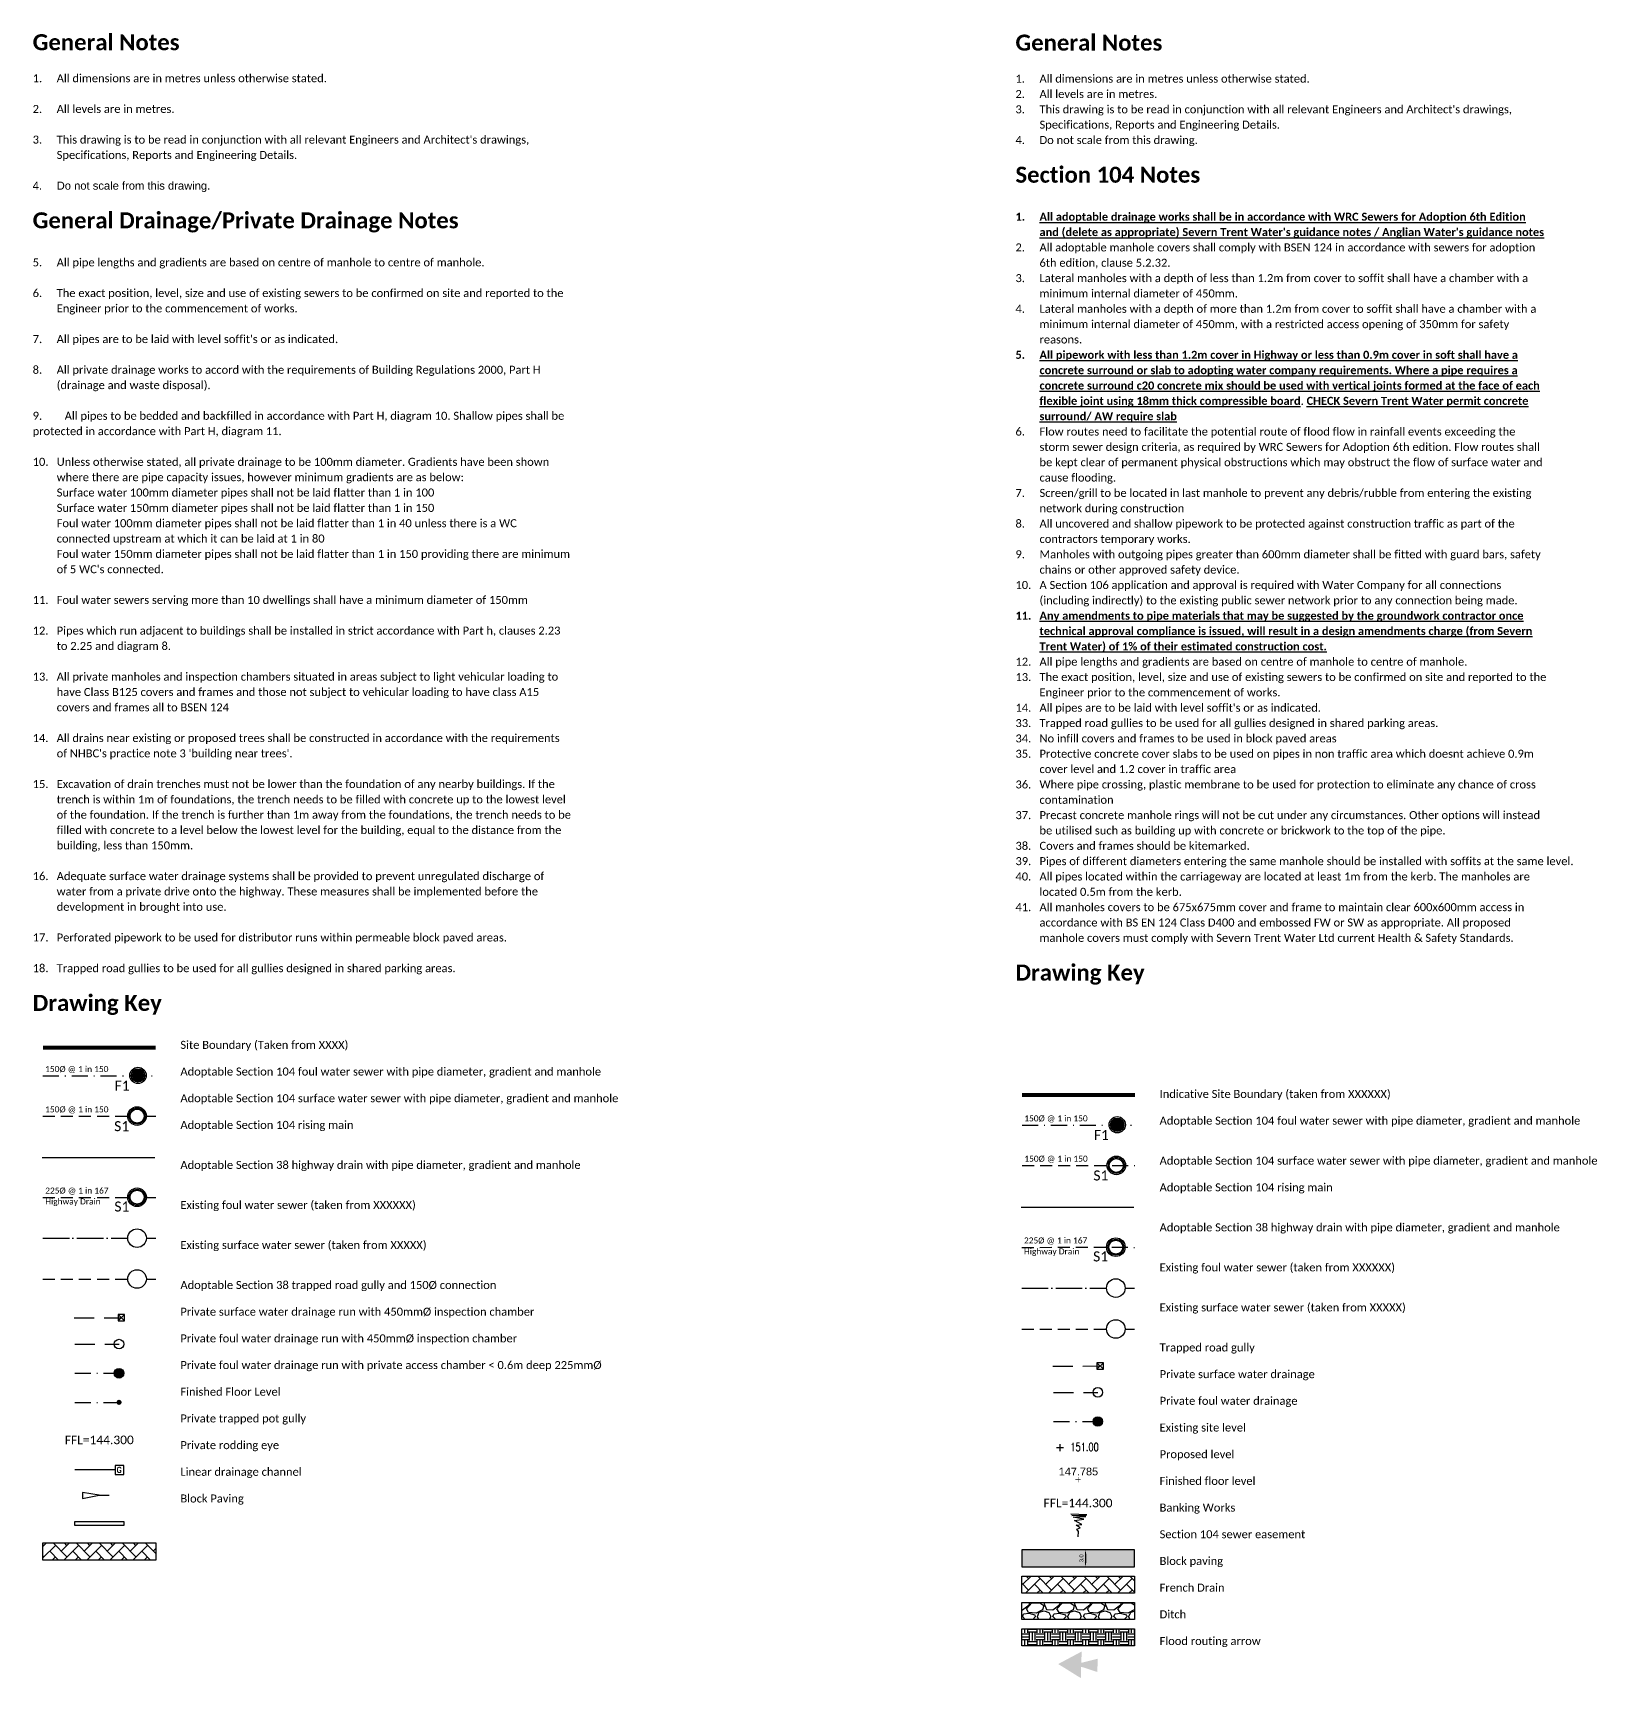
# Model space of a CAD drawing. Header units: metres. Extents: x -807807 to -806317, y 2043493 to 2044821.
# Drawn here: x -806707.6 to -806316.9, y 2043998.7 to 2044409.8 of the extents above; entities that cross this region are included whole.
import ezdxf

# ---------------------------------------------------------------- set-up
doc = ezdxf.new("R2010")
doc.units = ezdxf.units.M
for name, pattern in [('DASHDOT', [28, 22, -3, 0, -3]), ('DASHED', [15, 10, -5]), ('FOUL200', [7.2, 4, -1.5, 0.2, -1.5]), ('STORM200', [4.5, 3, -1.5])]:
    doc.linetypes.add(name, pattern=pattern)
doc.layers.get('0').update_dxf_attribs({"linetype": 'CONTINUOUS'})
doc.layers.get('Defpoints').update_dxf_attribs({"linetype": 'CONTINUOUS'})
for name, color, linetype in [('0_JPP Notes', 2, 'CONTINUOUS'), ('0_JPP_Legend', 2, 'CONTINUOUS'), ('JPP_Text', 2, 'CONTINUOUS')]:
    doc.layers.add(name, color=color, linetype=linetype)
doc.styles.add('JPP', font='arial.ttf')
doc.styles.add('ROMANS', font='romans__.ttf', dxfattribs={"width": 0.75})
doc.styles.get("Standard").update_dxf_attribs({"font": 'calibri.ttf', "height": 2})
doc.styles.add('STANDARD (NON ANNOTATIVE)', font='calibri.ttf', dxfattribs={"height": 2})
doc.linetypes.add('RISING_MAINW', pattern='A,4,-0.3,["-",Standard,S=2,R=225,X=-0.8,Y=0.5],-0.4,0.1,-0.5', length=5.3)
doc.dimstyles.new('ARROW', dxfattribs={"dimscale": 0, "dimtxt": 2, "dimasz": 2, "dimexe": 2, "dimexo": 2, "dimgap": 2, "dimtad": 2, "dimdec": 0, "dimdsep": 46, "dimtxsty": 'Standard', "dimcen": 2, "dimadec": 0, "dimazin": 0, "dimtfac": 1, "dimtdec": 0, "dimtmove": 0, "dimatfit": 3, "dimfxl": 2, "dimlwd": -1, "dimarcsym": 0})

# ---------------------------------------------------------------- blocks, each defined once
blk = doc.blocks.new('*U59')
at = {"color": 30}
for p, q in [((0, 0), (-395, -194)), ((-2012, -278), (-1372, -1502)), ((-1326, -1376), (-2012, -278)), ((-1243, -1202), (-1854, -279)), ((-1854, -279), (-1326, -1376)), ((-1051, -950), (-1553, -328)), ((-1553, -328), (-1243, -1202)), ((-1077, -253), (-1051, -950)), ((-779, -619), (-1077, -253)), ((-765, -229), (-779, -619)), ((-524, -415), (-765, -229)), ((-395, -194), (-524, -415))]:
    blk.add_line(p, q, dxfattribs=at)
blk = doc.blocks.new('ProposedLevel')
at = {"linetype": 'ByBlock', "const_width": 0.1}
for points in [[(-0.7, 0), (0.7, 0)], [(0, -0.7), (0, 0.7)]]:
    blk.add_lwpolyline(points, dxfattribs=at)
at = {"linetype": 'ByBlock', "style": 'JPP'}
blk.add_attdef('LEVEL', (0, -2.5), '', height=2, dxfattribs=at)
blk = doc.blocks.new('*D60')
at = {"layer": '0_JPP_Legend', "color": 0, "lineweight": -2, "transparency": 16777216}
for p, q in [((-806444.6, 2044030.81), (-806444.69, 2044030.81)), ((-806444.64, 2044026.55), (-806444.69, 2044026.55))]:
    blk.add_line(p, q, dxfattribs=at)
at = {"layer": '0_JPP_Legend', "color": 1, "transparency": 16777216}
blk.add_line((-806444.69, 2044029.81), (-806444.69, 2044027.55), dxfattribs=at)
for points in [[(-806444.85, 2044029.81), (-806444.52, 2044029.81), (-806444.69, 2044030.81)], [(-806444.85, 2044027.55), (-806444.52, 2044027.55), (-806444.69, 2044026.55)]]:
    blk.add_solid(points, dxfattribs=at)
at = {"layer": 'Defpoints', "color": 0, "transparency": 16777216}
for p in [(-806444.6, 2044030.81), (-806444.69, 2044026.55), (-806444.64, 2044026.55)]:
    blk.add_point(p, dxfattribs=at)
at = {"layer": '0_JPP_Legend', "color": 0, "transparency": 16777216, "insert": (-806445.7, 2044028.68), "char_height": 2, "attachment_point": 5, "rotation": 90}
blk.add_mtext('{\\H0.5x;3.0}', dxfattribs=at)

msp = doc.modelspace()

# ---------------------------------------------------------------- hatches: boundary and pattern name
at = {"layer": '0_JPP_Legend'}
h = msp.add_hatch(color=30, dxfattribs=at)
h.dxf.hatch_style = 1
edge = h.paths.add_edge_path()
edge.add_arc((-806681.34, 2044149.33), 1.44, 0, 360)
h = msp.add_hatch(color=32, dxfattribs=at)
h.dxf.hatch_style = 1
edge = h.paths.add_edge_path()
edge.add_arc((-806436.76, 2044137), 1.44, 0, 360)
h = msp.add_hatch(color=10, dxfattribs=at)
edge = h.paths.add_edge_path()
edge.add_arc((-806686.07, 2044074.92), 1.2, 0, 360)
h = msp.add_hatch(color=8, dxfattribs=at)
edge = h.paths.add_edge_path()
edge.add_arc((-806441.6, 2044062.86), 1.2, 0, 360)
h = msp.add_hatch(dxfattribs=at)
h.set_pattern_fill('AR-HBONE', color=8, scale=0.02)
h.set_pattern_definition([(45, (-807683.3267, 2043645.3952), (3e-16, 2.873682), [6.096, -2.032]), (135, (-807681.8898, 2043646.832), (3e-16, 2.873682), [6.096, -2.032])])
h.paths.add_polyline_path([(-806705.08, 2044032.51), (-806705.08, 2044028.24), (-806676.92, 2044028.24), (-806676.92, 2044032.51)])
msp.add_hatch(color=50, dxfattribs=at).paths.add_polyline_path([(-806460.61, 2044026.55), (-806432.45, 2044026.55), (-806432.45, 2044030.81), (-806460.61, 2044030.81)])
h = msp.add_hatch(dxfattribs=at)
h.set_pattern_fill('AR-HBONE', color=8, scale=0.02)
h.set_pattern_definition([(45, (-807437.3779, 2043637.1142), (3e-16, 2.873682), [6.096, -2.032]), (135, (-807435.941, 2043638.551), (3e-16, 2.873682), [6.096, -2.032])])
h.paths.add_polyline_path([(-806460.61, 2044024.23), (-806460.61, 2044019.96), (-806432.45, 2044019.96), (-806432.45, 2044024.23)])
h = msp.add_hatch(dxfattribs=at)
h.set_pattern_fill('GRAVEL', color=8, scale=0.3)
h.set_pattern_definition([(228.012788, (-809657.60824, 2043145.3966), (-60.96, -68.58), [1.025164, -101.491451]), (184.969741, (-809658.29404, 2043144.63458), (91.439999964, 7.620000434), [1.759214, -174.162147]), (132.510447, (-809660.04664, 2043144.4822), (76.20000003, -83.81999997), [1.240445, -122.804168]), (267.273689, (-809663.01844, 2043142.57718), (7.620000016, 152.4), [1.602014, -158.599312]), (292.833654, (-809663.09464, 2043140.97698), (-38.100000003, 91.44), [1.570901, -155.519423]), (357.273689, (-809662.48504, 2043139.52918), (-152.4, 7.620000016), [1.602014, -158.599312]), (37.6942405, (-809660.88484, 2043139.45298), (-99.059999996, -76.200000006), [2.118581, -209.739346]), (72.255328, (-809659.20844, 2043140.74838), (53.340000014, 167.639999995), [2.000159, -198.01577]), (121.429566, (-809658.59884, 2043142.65338), (-60.96000001, 99.059999995), [1.607439, -159.136637]), (175.236358, (-809659.43704, 2043144.025), (83.82, -7.62000001), [1.83514, -89.921811]), (222.397438, (-809661.26584, 2043144.17738), (-91.439999997, -83.820000003), [2.373234, -234.950318]), (138.814075, (-809655.47464, 2043142.501), (-53.34, 45.72), [0.810014, -80.191697]), (171.469234, (-809656.08424, 2043143.03438), (99.060000003, -15.239999983), [1.541046, -152.563917]), (225, (-809657.608, 2043143.263), (-1e-15, -7.62), [1.077628, -9.69868]), (203.19859, (-809658.1416, 2043144.1774), (38.1, 15.24), [0.580324, -57.451867]), (291.80141, (-809658.675, 2043143.9488), (-7.62, 22.86), [0.820697, -40.214259]), (30.963757, (-809658.3702, 2043143.1868), (22.86, 15.24), [1.332959, -43.098894]), (161.56505, (-809657.2272, 2043143.8726), (15.24, -7.62), [0.963861, -23.132694]), (16.38954, (-809663.09464, 2043143.94878), (76.2, 22.86), [1.350264, -133.67648]), (70.346176, (-809661.79924, 2043144.3298), (-30.48, -83.82), [1.132797, -112.146647]), (293.19859, (-809657.2272, 2043145.3966), (-15.24, 38.1), [1.16064, -56.87155]), (343.61046, (-809656.77004, 2043144.32978), (-76.2, 22.859999995), [1.350264, -133.67648]), (339.443955, (-809663.0946, 2043139.2244), (-38.1, 15.24), [1.302106, -63.803203]), (294.77514, (-809661.87544, 2043138.7672), (-38.100000045, 83.81999998), [1.091016, -108.01078]), (66.80141, (-809657.151, 2043137.7766), (15.24, 38.1), [1.16064, -56.87155]), (17.354025, (-809656.69384, 2043138.84338), (-99.06, -30.480000006), [1.277348, -126.457128]), (69.443955, (-809660.8848, 2043137.7766), (-15.24, -38.1), [0.651053, -64.454256]), (101.30993, (-809657.6082, 2043137.7766), (-7.62, 30.48), [0.388544, -38.465985]), (165.963757, (-809657.6844, 2043138.1576), (22.86, -7.62), [1.570901, -29.847164]), (186.009006, (-809659.20844, 2043138.53858), (76.2, 7.620000004), [1.455801, -144.124095]), (303.69007, (-809658.3702, 2043142.501), (-7.62, 15.24), [1.098972, -26.375329]), (353.157227, (-809657.76064, 2043141.58658), (129.54, -15.239999993), [1.91867, -189.948027]), (60.945396, (-809655.85564, 2043141.358), (-30.48, -53.34), [0.784525, -77.668177]), (90, (-809655.475, 2043142.044), (-7.62, 7.62), [0.4572, -7.1628]), (120.256437, (-809659.36084, 2043138.7672), (30.48, -53.34), [1.058601, -104.801822]), (48.012787, (-809659.89424, 2043139.6816), (60.960000005, 68.58), [2.050329, -100.466287]), (0, (-809658.523, 2043141.2056), (7.62, 7.62), [1.9812, -5.6388]), (325.304846, (-809656.54144, 2043141.2056), (76.20000003, -53.33999996), [1.204829, -119.27795]), (254.054604, (-809655.5508, 2043140.5198), (-7.62, -30.48), [1.109487, -54.36495]), (207.645975, (-809655.85564, 2043139.45298), (-144.780000005, -76.19999999), [1.806435, -178.837393]), (175.426079, (-809657.45584, 2043138.61478), (-99.06, 7.62), [1.911088, -189.19754])])
h.paths.add_polyline_path([(-806460.61, 2044017.64), (-806432.45, 2044017.64), (-806432.45, 2044013.37), (-806460.61, 2044013.37)])
h = msp.add_hatch(dxfattribs=at)
h.set_pattern_fill('EARTH', color=8, scale=0.3)
h.set_pattern_definition([(0, (-809663.0946, 2043137.7766), (1.905, 1.905), [1.905, -1.905]), (0, (-809663.0946, 2043138.491), (1.905, 1.905), [1.905, -1.905]), (0, (-809663.0946, 2043139.2053), (1.905, 1.905), [1.905, -1.905]), (90, (-809662.8565, 2043139.4435), (-1.905, 1.905), [1.905, -1.905]), (90, (-809662.1421, 2043139.4435), (-1.905, 1.905), [1.905, -1.905]), (90, (-809661.4278, 2043139.4435), (-1.905, 1.905), [1.905, -1.905])])
h.paths.add_polyline_path([(-806460.61, 2044011.05), (-806432.45, 2044011.05), (-806432.45, 2044006.78), (-806460.61, 2044006.78)])
h = msp.add_hatch(color=130, dxfattribs=at)
h.dxf.hatch_style = 1
h.paths.add_polyline_path([(-806445.73, 2044002.56), (-806445.63, 2044005.39), (-806451.5, 2044002.26), (-806445.85, 2043998.74), (-806445.76, 2044001.58), (-806441.73, 2044000.27), (-806441.62, 2044003.59)])

# ---------------------------------------------------------------- linework, layer by layer
at = {"layer": '0_JPP_Legend', "color": 30, "linetype": 'DASHED', "ltscale": 0.5}
for p, q in [((-806697.31, 2044088.75), (-806685.48, 2044088.8)), ((-806452.85, 2044076.69), (-806441.02, 2044076.74))]:
    msp.add_line(p, q, dxfattribs=at)
at = {"layer": '0_JPP_Legend', "color": 30}
for p, q in [((-806686.29, 2044089.6), (-806684.68, 2044088)), ((-806686.28, 2044088), (-806684.69, 2044089.6)), ((-806441.82, 2044077.54), (-806440.21, 2044075.94)), ((-806441.81, 2044075.94), (-806440.22, 2044077.54))]:
    msp.add_line(p, q, dxfattribs=at)
at = {"layer": '0_JPP_Legend', "color": 8}
for p, q in [((-806450.14, 2044056.32), (-806451.94, 2044056.32)), ((-806451.04, 2044055.42), (-806451.04, 2044057.22))]:
    msp.add_line(p, q, dxfattribs=at)
at = {"layer": '0_JPP_Legend', "color": 150}
for p, q in [((-806695.24, 2044045.16), (-806695.23, 2044043.63)), ((-806691, 2044044.44), (-806695.24, 2044045.16)), ((-806695.23, 2044043.63), (-806691, 2044044.44)), ((-806691, 2044044.44), (-806688.52, 2044044.46))]:
    msp.add_line(p, q, dxfattribs=at)
at = {"layer": '0_JPP_Legend', "color": 10, "const_width": 1}
msp.add_lwpolyline([(-806676.92, 2044156.31), (-806705.08, 2044156.31)], dxfattribs=at)
at = {"layer": '0_JPP_Legend', "color": 30, "linetype": 'FOUL200', "flags": 128}
msp.add_lwpolyline([(-806705.08, 2044149.21), (-806676.92, 2044149.21)], dxfattribs=at)
at = {"layer": '0_JPP_Legend', "color": 80, "const_width": 1}
msp.add_lwpolyline([(-806432.34, 2044144.46), (-806460.5, 2044144.46)], dxfattribs=at)
at = {"layer": '0_JPP_Legend', "color": 30, "linetype": 'STORM200', "flags": 128}
for points in [[(-806705.08, 2044139.14), (-806683.9, 2044139.14)], [(-806679.25, 2044139.14), (-806676.92, 2044139.14)], [(-806705.08, 2044118.86), (-806683.9, 2044118.86)], [(-806679.25, 2044118.86), (-806676.92, 2044118.86)], [(-806679.25, 2044108.65), (-806676.92, 2044108.65)], [(-806460.61, 2044106.37), (-806437.11, 2044106.43)], [(-806437.11, 2044106.43), (-806432.45, 2044106.37)], [(-806705.08, 2044098.43), (-806683.9, 2044098.43)], [(-806679.25, 2044098.43), (-806676.92, 2044098.43)], [(-806434.78, 2044096.16), (-806432.45, 2044096.16)], [(-806460.61, 2044085.95), (-806439.43, 2044085.95)], [(-806434.78, 2044085.95), (-806432.45, 2044085.95)]]:
    msp.add_lwpolyline(points, dxfattribs=at)
at = {"layer": '0_JPP_Legend', "color": 32, "linetype": 'FOUL200', "flags": 128}
msp.add_lwpolyline([(-806460.5, 2044136.89), (-806432.34, 2044136.89)], dxfattribs=at)
at = {"layer": '0_JPP_Legend', "color": 32, "linetype": 'RISING_MAINW', "flags": 128}
for points in [[(-806705.31, 2044128.81), (-806677.15, 2044128.81)], [(-806460.73, 2044116.46), (-806432.57, 2044116.46)]]:
    msp.add_lwpolyline(points, dxfattribs=at)
at = {"layer": '0_JPP_Legend', "color": 170, "linetype": 'STORM200', "flags": 128}
for points in [[(-806460.5, 2044126.8), (-806436.99, 2044126.85)], [(-806436.99, 2044126.85), (-806432.34, 2044126.8)]]:
    msp.add_lwpolyline(points, dxfattribs=at)
at = {"layer": '0_JPP_Legend', "color": 30, "linetype": 'DASHDOT', "ltscale": 0.3, "flags": 128}
for points in [[(-806705.08, 2044108.65), (-806683.9, 2044108.65)], [(-806460.61, 2044096.16), (-806439.43, 2044096.16)]]:
    msp.add_lwpolyline(points, dxfattribs=at)
at = {"layer": '0_JPP_Legend', "color": 30}
for points in [[(-806684.69, 2044089.6), (-806686.29, 2044089.6), (-806686.28, 2044088), (-806684.68, 2044088), (-806684.69, 2044089.6)], [(-806440.22, 2044077.54), (-806441.82, 2044077.54), (-806441.81, 2044075.94), (-806440.21, 2044075.94), (-806440.22, 2044077.54)]]:
    msp.add_lwpolyline(points, dxfattribs=at)
at = {"layer": '0_JPP_Legend', "color": 150, "linetype": 'DASHED', "ltscale": 0.5, "flags": 128}
msp.add_lwpolyline([(-806697.13, 2044082.2), (-806686.07, 2044082.2)], dxfattribs=at)
at = {"layer": '0_JPP_Legend', "color": 10, "linetype": 'FOUL200', "flags": 128}
for points in [[(-806697.13, 2044074.92), (-806686.07, 2044074.92)], [(-806697.13, 2044067.65), (-806686.07, 2044067.65)]]:
    msp.add_lwpolyline(points, dxfattribs=at)
at = {"layer": '0_JPP_Legend', "color": 10, "const_width": 0.635}
msp.add_lwpolyline([(-806686.38, 2044067.65, 1), (-806685.75, 2044067.65, 1)], format="xyb", close=True, dxfattribs=at)
at = {"layer": '0_JPP_Legend', "color": 8, "linetype": 'DASHED', "ltscale": 0.5, "flags": 128}
msp.add_lwpolyline([(-806452.66, 2044070.14), (-806441.6, 2044070.14)], dxfattribs=at)
at = {"layer": '0_JPP_Legend', "color": 8, "linetype": 'FOUL200', "flags": 128}
msp.add_lwpolyline([(-806452.66, 2044062.86), (-806441.6, 2044062.86)], dxfattribs=at)
at = {"layer": '0_JPP_Legend', "color": 150}
for points in [[(-806687.06, 2044050.75), (-806697.13, 2044050.75)], [(-806684.87, 2044036.87), (-806697.13, 2044036.87), (-806697.13, 2044037.87), (-806684.87, 2044037.87), (-806684.87, 2044036.87)]]:
    msp.add_lwpolyline(points, dxfattribs=at)
msp.add_lwpolyline([(-806687.06, 2044049.65), (-806684.87, 2044049.65), (-806684.87, 2044051.86), (-806687.06, 2044051.86)], close=True, dxfattribs=at)
at = {"layer": '0_JPP_Legend', "color": 30}
for points in [[(-806705.08, 2044032.51), (-806676.92, 2044032.51), (-806676.92, 2044028.24), (-806705.08, 2044028.24)], [(-806460.61, 2044024.23), (-806432.45, 2044024.23), (-806432.45, 2044019.96), (-806460.61, 2044019.96)], [(-806460.61, 2044017.64), (-806432.45, 2044017.64), (-806432.45, 2044013.37), (-806460.61, 2044013.37)], [(-806460.61, 2044011.05), (-806432.45, 2044011.05), (-806432.45, 2044006.78), (-806460.61, 2044006.78)]]:
    msp.add_lwpolyline(points, close=True, dxfattribs=at)
at = {"layer": '0_JPP_Legend', "color": 50}
msp.add_lwpolyline([(-806460.61, 2044026.55), (-806432.45, 2044026.55), (-806432.45, 2044030.81), (-806460.61, 2044030.81)], close=True, dxfattribs=at)
at = {"layer": '0_JPP_Legend', "color": 30}
for centre, radius in [((-806681.34, 2044149.33), 2.04), ((-806681.34, 2044149.33), 1.68), ((-806681.34, 2044149.33), 1.44), ((-806681.57, 2044139.18), 2.32), ((-806681.57, 2044139.18), 1.98), ((-806681.57, 2044139.18), 1.74), ((-806681.57, 2044118.9), 2.32), ((-806681.57, 2044118.9), 1.98), ((-806681.57, 2044118.9), 1.74), ((-806437.11, 2044106.43), 2.32), ((-806437.11, 2044106.43), 1.98), ((-806437.11, 2044106.43), 1.74)]:
    msp.add_circle(centre, radius, dxfattribs=at)
at = {"layer": '0_JPP_Legend', "color": 32}
for radius in [2.04, 1.68, 1.44]:
    msp.add_circle((-806436.76, 2044137), radius, dxfattribs=at)
at = {"layer": '0_JPP_Legend', "color": 170}
for radius in [2.32, 1.98, 1.74]:
    msp.add_circle((-806436.99, 2044126.85), radius, dxfattribs=at)
at = {"layer": '0_JPP_Legend', "color": 30, "linetype": 'Continuous'}
for centre in [(-806681.57, 2044108.68), (-806681.57, 2044098.47), (-806437.11, 2044096.2), (-806437.11, 2044085.98)]:
    msp.add_circle(centre, 2.32, dxfattribs=at)
at = {"layer": '0_JPP_Legend', "color": 150, "linetype": 'Continuous'}
msp.add_circle((-806686.07, 2044082.2), 1.2, dxfattribs=at)
at = {"layer": '0_JPP_Legend', "color": 10, "linetype": 'Continuous'}
msp.add_circle((-806686.07, 2044074.92), 1.2, dxfattribs=at)
at = {"layer": '0_JPP_Legend', "color": 8, "linetype": 'Continuous'}
for centre in [(-806441.6, 2044070.14), (-806441.6, 2044062.86)]:
    msp.add_circle(centre, 1.2, dxfattribs=at)

# ---------------------------------------------------------------- block references
at = {"layer": '0_JPP_Legend', "color": 2}
ref = msp.add_blockref('ProposedLevel', (-806446.54, 2044048.33), dxfattribs=dict(at, xscale=0.9723811920422599, yscale=0.9723811920422599, zscale=0.9723811920422599, rotation=0.1803638738840368))
ref.add_attrib('LEVEL', '147.785', (-806451.35, 2044049.37), dxfattribs={"layer": '0', "color": 0, "linetype": 'ByBlock', "height": 1.945, "rotation": 0.1804, "style": 'JPP'})
at = {"layer": '0_JPP_Legend', "color": 30, "xscale": 0.00291429545188661, "yscale": 0.00291429545188661, "zscale": 0.00291429545188661, "rotation": 240.5286632371428}
msp.add_blockref('*U59', (-806446.53, 2044034.06), dxfattribs=at)

# ---------------------------------------------------------------- texts
at = {"layer": '0_JPP Notes', "char_height": 2, "attachment_point": 1}
for s, width, gutter_width, heights, insert in [("{\\fCalibri|b1|i0|c0|p34;\\H2x;General Notes\\P}\\P\\pxi-3,l3,sm1.15,t3;1.^IAll dimensions are in metres unless otherwise stated.\\P\\pi0,l0,s*,tz;\\P\\pi-3,l3,sm1.15,t3;2.^IAll levels are in metres.\\P\\pi0,l0,s*,tz;\\P\\pi-3,l3,sm1.15,t3;3.^IThis drawing is to be read in conjunction with all relevant Engineers and Architect's drawings, Specifications, Reports and Engineering Details. {\\fArial|b1|i0|c0|p34;\\L\\P\\pi0,l0,s*,tz;\\P\\pi-3,l3,sm1.15,t3;\\fArial|b0|i0|c0|p34;\\l4.^IDo not scale from this drawing. \\fArial|b1|i0|c0|p34;\\L\\P\\fCalibri|b1|i0|c0|p34;\\P\\H2x;\\lGeneral Drainage/Private Drainage Notes\\fArial|b1|i0|c0|p34;\\L\\P\\H0.5x;\\P}5.^IAll pipe lengths and gradients are based on centre of manhole to centre of manhole.\\P\\pi0,l0,s*,tz;\\P\\pi-3,l3,sm1.15,t3;6.^IThe exact position, level, size and use of existing sewers to be confirmed on site and reported to the Engineer prior to the commencement of works.\\P\\pi0,l0,s*,tz;\\P\\pi-3,l3,sm1.15,t3;7.^IAll pipes are to be laid with level soffit's or as indicated.\\P\\pi0,l0,s*,tz;\\P\\pi-3,l3,sm1.15,t3;8.^IAll private drainage works to accord with the requirements of Building Regulations 2000, Part H (drainage and waste disposal).\\P\\pi0,l0,s*,tz;{\\L\\P\\pi-3,l3,sm1.15,t3;}9.^IAll pipes to be bedded and backfilled in accordance with Part H, diagram 10. Shallow pipes shall be protected in accordance with Part H, diagram 11.\\P\\pi0,l0,s*,tz;\\P\\pi-3,l3,sm1.15,t3;10.^IUnless otherwise stated, all private drainage to be 100mm diameter. Gradients have been shown where there are pipe capacity issues, however minimum gradients are as below:\\P^ISurface water 100mm diameter pipes shall not be laid flatter than 1 in 100 \\P^ISurface water 150mm diameter pipes shall not be laid flatter than 1 in 150\\P^IFoul water 100mm diameter pipes shall not be laid flatter than 1 in 40 unless there is a WC connected upstream at which it can be laid at 1 in 80\\P^IFoul water 150mm diameter pipes shall not be laid flatter than 1 in 150 providing there are minimum of 5 WC's connected. \\P\\pi0,l0,s*,tz;\\P\\pi-3,l3,sm1.15,t3;11.^IFoul water sewers serving more than 10 dwellings shall have a minimum diameter of 150mm\\P\\pi0,l0,s*,tz;\\P\\pi-3,l3,sm1.15,t3;12.^IPipes which run adjacent to buildings shall be installed in strict accordance with Part h, clauses 2.23 to 2.25 and diagram 8.\\P\\pi0,l0,s*,tz;\\P\\pi-3,l3,sm1.15,t3;13.^IAll private manholes and inspection chambers situated in areas subject to light vehicular loading to have Class B125 covers and frames and those not subject to vehicular loading to have class A15 covers and frames all to BSEN 124\\P\\pi0,l0,s*,tz;\\P\\pi-3,l3,sm1.15,t3;14.^IAll drains near existing or proposed trees shall be constructed in accordance with the requirements of NHBC's practice note 3 'building near trees'.\\P\\pi0,l0,s*,tz;\\P\\pi-3,l3,sm1.15,t3;15.^IExcavation of drain trenches must not be lower than the foundation of any nearby buildings. If the trench is within 1m of foundations, the trench needs to be filled with concrete up to the lowest level of the foundation. If the trench is further than 1m away from the foundations, the trench needs to be filled with concrete to a level below the lowest level for the building, equal to the distance from the building, less than 150mm.\\P\\pi0,l0,s*,tz;\\P\\pi-3,l3,sm1.15,t3;16.^IAdequate surface water drainage systems shall be provided to prevent unregulated discharge of water from a private drive onto the highway. These measures shall be implemented before the development in brought into use.\\P\\pi0,l0,s*,tz;\\P\\pi-3,l3,sm1.15,t3;17.^IPerforated pipework to be used for distributor runs within permeable block paved areas.\\P\\pi0,l0,s*,tz;\\P\\pi-3,l3,sm1.15,t3;18.^ITrapped road gullies to be used for all gullies designed in shared parking areas.    \\P\\pi0,l0,s*,tz;\\P{\\fCalibri|b1|i0|c0|p34;\\H2x;Drawing Key}", 134.5052, 12.5, [0], (-806707.65, 2044409.52)), ("{\\fCalibri|b1|i0|c0|p34;\\H2x;General Notes\\P}\\P\\pxi-3,l3,sm1.15,t3;1.^IAll dimensions are in metres unless otherwise stated.\\P2.^IAll levels are in metres.\\P3.^IThis drawing is to be read in conjunction with all relevant Engineers and Architect's drawings, Specifications, Reports and Engineering Details. \\P4.^IDo not scale from this drawing.\\P\\pi0,l0,s*,tz;\\P\\pi-3,l3,sm1.15,t3;{\\fCalibri|b1|i0|c0|p34;\\H2x;Section 104 Notes\\P}\\P{\\fCalibri|b1|i0|c0|p34;\\C1;1.^I\\LAll adoptable drainage works shall be in accordance with WRC Sewers for Adoption 6th Edition and (delete as appropriate) Severn Trent Water's guidance notes / Anglian Water's guidance notes}\\P2.^IAll adoptable manhole covers shall comply with BSEN 124 in accordance with sewers for adoption 6th edition, clause 5.2.32.\\P3.^ILateral manholes with a depth of less than 1.2m from cover to soffit shall have a chamber with a minimum internal diameter of 450mm. \\P4.^ILateral manholes with a depth of more than 1.2m from cover to soffit shall have a chamber with a minimum internal diameter of 450mm, with a restricted access opening of 350mm for safety reasons. \\P{\\fCalibri|b1|i0|c0|p34;\\C1;5.^I\\LAll pipework with less than 1.2m cover in Highway or less than 0.9m cover in soft shall have a concrete surround or slab to adopting water company requirements. Where a pipe requires a concrete surround c20 concrete mix should be used with vertical joints formed at the face of each flexible joint using 18mm thick compressible board\\fCalibri|b0|i0|c0|p34;\\l.\\fCalibri|b1|i0|c0|p34;\\L CHECK Severn Trent Water permit concrete surround/ AW require slab}\\P6.^IFlow routes need to facilitate the potential route of flood flow in rainfall events exceeding the storm sewer design criteria, as required by WRC Sewers for Adoption 6th edition. Flow routes shall be kept clear of permanent physical obstructions which may obstruct the flow of surface water and cause flooding.\\P7.^IScreen/grill to be located in last manhole to prevent any debris/rubble from entering the existing network during construction\\P8.^IAll uncovered and shallow pipework to be protected against construction traffic as part of the contractors temporary works. \\P9.^IManholes with outgoing pipes greater than 600mm diameter shall be fitted with guard bars, safety chains or other approved safety device.\\P10.^IA Section 106 application and approval is required with Water Company for all connections (including indirectly) to the existing public sewer network prior to any connection being made.\\P{\\fCalibri|b1|i0|c0|p34;\\C1;11.^I\\LAny amendments to pipe materials that may be suggested by the groundwork contractor once technical approval compliance is issued, will result in a design amendments charge (from Severn Trent Water) of 1% of their estimated construction cost.\\P}12.^IAll pipe lengths and gradients are based on centre of manhole to centre of manhole.\\P13.^IThe exact position, level, size and use of existing sewers to be confirmed on site and reported to the Engineer prior to the commencement of works.\\P14.^IAll pipes are to be laid with level soffit's or as indicated.\\P{\\A1;\\H0.99985x;\\C2;33.^ITrapped road gullies to be used for all gullies designed in shared parking areas.    \\P34.^INo infill covers and frames to be used in block paved areas\\P35.^IProtective concrete cover slabs to be used on pipes in non traffic area which doesnt achieve 0.9m cover level and 1.2 cover in traffic area\\P36.^IWhere pipe crossing, plastic membrane to be used for protection to eliminate any chance of cross contamination\\P37.^IPrecast concrete manhole rings will not be cut under any circumstances. Other options will instead be utilised such as building up with concrete or brickwork to the top of the pipe.\\P38.^ICovers and frames should be kitemarked.\\P39.^IPipes of different diameters entering the same manhole should be installed with soffits at the same level.\\P40.^IAll pipes located within the carriageway are located at least 1m from the kerb. The manholes are located 0.5m from the kerb.\\P41.^IAll manholes covers to be 675x675mm cover and frame to maintain clear 600x600mm access in accordance with BS EN 124 Class D400 and embossed FW or SW as appropriate. All proposed manhole covers must comply with Severn Trent Water Ltd current Health & Safety Standards.\\P\\P\\pi0,l0,s*,tz;\\A0;\\fCalibri|b1|i0|c0|p34;\\H2.0003x;\\C256;Drawing Key}", 132.2603, 16.81, [356.95], (-806462.17, 2044409.42))]:
    msp.add_mtext_dynamic_manual_height_columns(s, width=width, gutter_width=gutter_width, heights=heights, dxfattribs=dict(at, insert=insert))
at = {"layer": '0_JPP_Legend', "color": 150, "linetype": 'DASHED', "style": 'ROMANS'}
msp.add_text('G', height=1.37, rotation=0.328, dxfattribs=at).set_placement((-806686.66, 2044050.08))
at = {"layer": '0_JPP_Legend', "color": 30, "char_height": 1.5, "width": 19.1485, "attachment_point": 1}
for s, insert in [('150%%C @ 1 in 150', (-806704.54, 2044151.67)), ('150%%C @ 1 in 150', (-806704.53, 2044141.6)), ('225%%C @ 1 in 167', (-806704.51, 2044121.32)), ('225%%C @ 1 in 167', (-806460.05, 2044108.85))]:
    msp.add_mtext(s, dxfattribs=dict(at, insert=insert))
at = {"layer": '0_JPP_Legend', "color": 30, "char_height": 2.5, "attachment_point": 1}
for s, insert in [('F1', (-806687.19, 2044148.02)), ('S1', (-806687.3, 2044137.91)), ('S1', (-806687.25, 2044117.83)), ('S1', (-806442.78, 2044105.36))]:
    msp.add_mtext(s, dxfattribs=dict(at, insert=insert))
at = {"layer": '0_JPP_Legend', "color": 32, "insert": (-806459.96, 2044139.35), "char_height": 1.5, "width": 19.1485, "attachment_point": 1}
msp.add_mtext('150%%C @ 1 in 150', dxfattribs=at)
at = {"layer": '0_JPP_Legend', "color": 32, "insert": (-806442.61, 2044135.7), "char_height": 2.5, "attachment_point": 1}
msp.add_mtext('F1', dxfattribs=at)
at = {"layer": '0_JPP_Legend', "color": 170, "insert": (-806459.95, 2044129.28), "char_height": 1.5, "width": 19.1485, "attachment_point": 1}
msp.add_mtext('150%%C @ 1 in 150', dxfattribs=at)
at = {"layer": '0_JPP_Legend', "color": 170, "insert": (-806442.72, 2044125.59), "char_height": 2.5, "attachment_point": 1}
msp.add_mtext('S1', dxfattribs=at)
at = {"layer": '0_JPP_Legend', "color": 30, "char_height": 1.5, "attachment_point": 1, "style": 'STANDARD (NON ANNOTATIVE)'}
for insert in [(-806704.51, 2044118.59), (-806460.05, 2044106.12)]:
    msp.add_mtext_dynamic_manual_height_columns('Highway Drain', width=119.0244, gutter_width=10, heights=[0], dxfattribs=dict(at, insert=insert))
at = {"layer": '0_JPP_Legend', "color": 2, "char_height": 2.1527, "attachment_point": 8, "rotation": 0.0312}
for insert in [(-806691, 2044057.16), (-806446.54, 2044041.39)]:
    msp.add_mtext_dynamic_manual_height_columns('FFL=144.300', width=8.5123, gutter_width=12.5, heights=[0.53], dxfattribs=dict(at, insert=insert))
at = {"layer": '0_JPP_Legend', "color": 8, "insert": (-806448.45, 2044057.49), "char_height": 2, "attachment_point": 1, "style": 'ROMANS'}
msp.add_mtext_dynamic_manual_height_columns('151.00', width=5.3414, gutter_width=12.5, heights=[0], dxfattribs=at)
at = {"layer": 'JPP_Text', "char_height": 2, "attachment_point": 1, "style": 'STANDARD (NON ANNOTATIVE)'}
for s, width, insert in [('Site Boundary (Taken from XXXX)\\P\\PAdoptable Section 104 foul water sewer with pipe diameter, gradient and manhole\\P\\PAdoptable Section 104 surface water sewer with pipe diameter, gradient and manhole\\P\\PAdoptable Section 104 rising main\\P\\P\\PAdoptable Section 38 highway drain with pipe diameter, gradient and manhole\\P\\P\\PExisting foul water sewer (taken from XXXXXX)\\P\\P\\PExisting surface water sewer (taken from XXXXX)\\P\\P\\PAdoptable Section 38 trapped road gully and 150%%C connection\\P\\PPrivate surface water drainage run with 450mm%%C inspection chamber\\P\\PPrivate foul water drainage run with 450mm%%C inspection chamber\\P\\PPrivate foul water drainage run with private access chamber < 0.6m deep 225mm%%C\\P\\PFinished Floor Level\\P\\PPrivate trapped pot gully\\P\\PPrivate rodding eye\\P\\PLinear drainage channel\\P\\PBlock Paving', 105.3314, (-806670.75, 2044157.98)), ('Indicative Site Boundary (taken from XXXXXX)\\P\\PAdoptable Section 104 foul water sewer with pipe diameter, gradient and manhole\\P\\P\\PAdoptable Section 104 surface water sewer with pipe diameter, gradient and manhole\\P\\PAdoptable Section 104 rising main\\P\\P\\PAdoptable Section 38 highway drain with pipe diameter, gradient and manhole\\P\\P\\PExisting foul water sewer (taken from XXXXXX)\\P\\P\\PExisting surface water sewer (taken from XXXXX)\\P\\P\\PTrapped road gully \\P\\PPrivate surface water drainage \\P\\PPrivate foul water drainage \\P\\PExisting site level\\P\\PProposed level\\P\\PFinished floor level\\P\\PBanking Works\\P\\PSection 104 sewer easement\\P\\PBlock paving\\P\\PFrench Drain\\P\\PDitch\\P\\PFlood routing arrow', 106.4509, (-806426.17, 2044145.71))]:
    msp.add_mtext_dynamic_manual_height_columns(s, width=width, gutter_width=10, heights=[0], dxfattribs=dict(at, insert=insert))

# ---------------------------------------------------------------- dimensions: what is measured, and where the dimension line sits
at = {"layer": '0_JPP_Legend', "color": 1}
dim = msp.add_linear_dim(base=(-806444.69, 2044026.55), p1=(-806444.6, 2044030.81), p2=(-806444.64, 2044026.55), angle=90, text='{\\H0.5x;3.0}', dimstyle='ARROW', override={"dimscale": 1, "dimtxt": 1, "dimasz": 1, "dimexe": 0, "dimexo": 0, "dimgap": 0.5, "dimclrd": 1}, dxfattribs=at)
dim.commit()
dim.dimension.update_dxf_attribs({"geometry": '*D60', "text_midpoint": (-806444.69, 2044028.68), "dimtype": 160})

doc.saveas('drawing.dxf')
